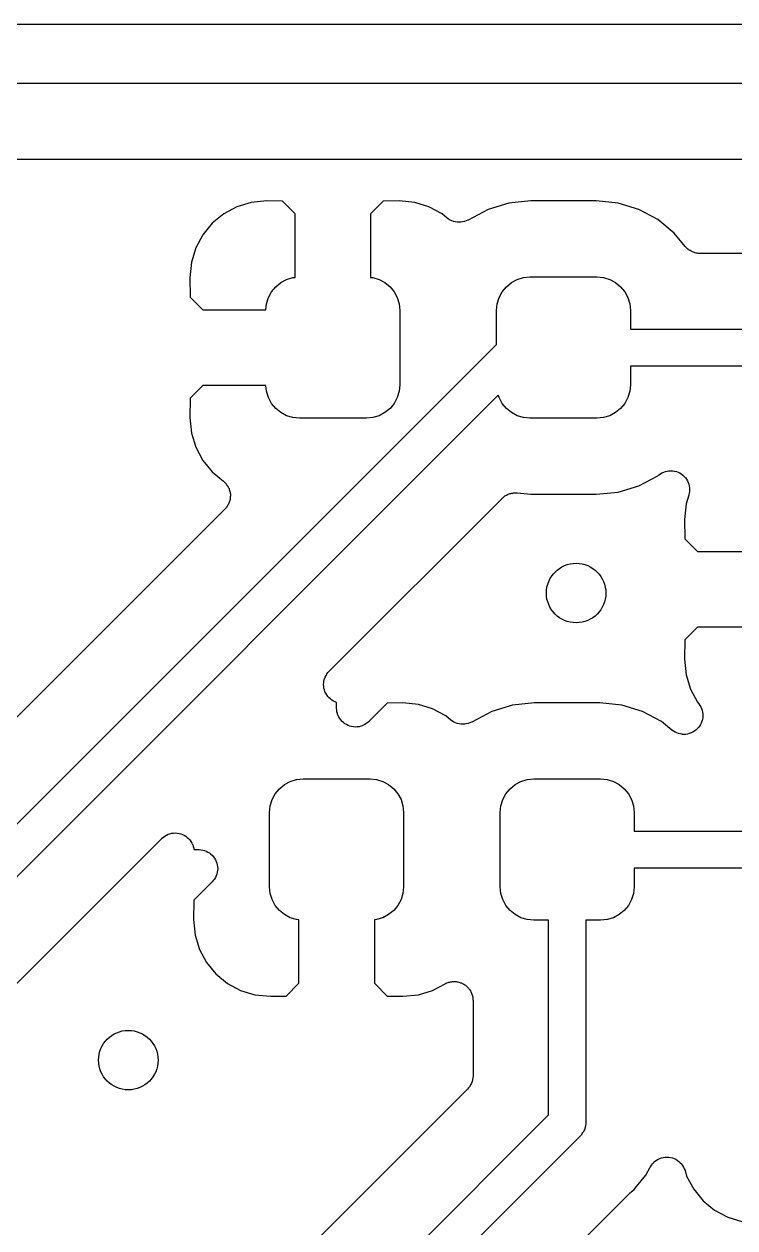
# Model space of a CAD drawing. Extents: x 103 to 213, y -152 to -90.
# Drawn here: x 188.1 to 192.88, y -98.42 to -90.33 of the extents above; entities that cross this region are included whole.
import ezdxf

# ---------------------------------------------------------------- set-up
doc = ezdxf.new("R2010")
doc.units = 0
doc.layers.add('BLACK', color=7, linetype='CONTINUOUS')

msp = doc.modelspace()

# ---------------------------------------------------------------- linework, layer by layer
at = {"layer": 'BLACK', "linetype": 'CONTINUOUS'}
for p, q in [((168.122, -90.325), (203.665, -90.325)), ((203.592, -90.725), (168.595, -90.725)), ((172.934, -91.233), (203.329, -91.233)), ((189.625, -91.5244), (189.53, -91.5534)), ((189.73, -91.514), (189.625, -91.5244)), ((189.836, -91.516), (189.73, -91.514)), ((189.921, -91.6014), (189.836, -91.516)), ((190.514, -91.516), (190.429, -91.6014)), ((190.62, -91.514), (190.514, -91.516)), ((190.725, -91.5243), (190.62, -91.514)), ((190.82, -91.5534), (190.725, -91.5243)), ((191.357, -91.5287), (191.219, -91.5705)), ((191.506, -91.5139), (191.357, -91.5287)), ((191.944, -91.5139), (191.506, -91.5139)), ((192.093, -91.5287), (191.944, -91.5139)), ((192.231, -91.5705), (192.093, -91.5287)), ((189.441, -91.6006), (189.364, -91.6641)), ((189.53, -91.5534), (189.441, -91.6006)), ((189.921, -92.0279), (189.921, -91.6014)), ((190.429, -91.6014), (190.429, -92.0279)), ((190.909, -91.6006), (190.82, -91.5534)), ((190.943, -91.6289), (190.909, -91.6006)), ((191.219, -91.5705), (191.084, -91.6427)), ((192.359, -91.6385), (192.231, -91.5705)), ((189.364, -91.6641), (189.301, -91.7414)), ((190.953, -91.6355), (190.943, -91.6289)), ((190.963, -91.6421), (190.953, -91.6355)), ((190.963, -91.6423), (190.963, -91.6421)), ((190.964, -91.6427), (190.963, -91.6423)), ((190.975, -91.6472), (190.964, -91.6427)), ((190.986, -91.6518), (190.975, -91.6472)), ((190.986, -91.652), (190.986, -91.6518)), ((190.987, -91.6522), (190.986, -91.652)), ((190.998, -91.6545), (190.987, -91.6522)), ((191.01, -91.6569), (190.998, -91.6545)), ((191.011, -91.6571), (191.01, -91.6569)), ((191.01, -91.6569), (191.01, -91.6569)), ((191.023, -91.6571), (191.011, -91.6571)), ((191.035, -91.6572), (191.023, -91.6571)), ((191.036, -91.6571), (191.035, -91.6571)), ((191.035, -91.6571), (191.035, -91.6572)), ((191.047, -91.6549), (191.036, -91.6571)), ((191.059, -91.6527), (191.047, -91.6549)), ((191.06, -91.6524), (191.059, -91.6525)), ((191.059, -91.6525), (191.059, -91.6527)), ((191.071, -91.6479), (191.06, -91.6524)), ((191.082, -91.6435), (191.071, -91.6479)), ((191.083, -91.643), (191.082, -91.6435)), ((191.084, -91.6427), (191.083, -91.643)), ((191.083, -91.643), (191.083, -91.643)), ((191.083, -91.643), (191.083, -91.643)), ((192.47, -91.73), (192.359, -91.6385)), ((189.301, -91.7414), (189.253, -91.8297)), ((192.544, -91.8206), (192.47, -91.73)), ((189.253, -91.8297), (189.224, -91.9254)), ((192.548, -91.8245), (192.544, -91.8206)), ((192.552, -91.8289), (192.548, -91.8245)), ((192.557, -91.8333), (192.552, -91.8289)), ((192.562, -91.8381), (192.557, -91.8333)), ((192.567, -91.8412), (192.562, -91.8381)), ((192.571, -91.8448), (192.567, -91.8412)), ((192.577, -91.8481), (192.571, -91.8448)), ((192.583, -91.8519), (192.577, -91.8481)), ((192.588, -91.854), (192.583, -91.8519)), ((192.593, -91.8567), (192.588, -91.854)), ((189.224, -91.9254), (189.214, -92.0302)), ((192.599, -91.8588), (192.593, -91.8567)), ((192.605, -91.8614), (192.599, -91.8588)), ((192.611, -91.8625), (192.605, -91.8614)), ((192.616, -91.8642), (192.611, -91.8625)), ((192.623, -91.865), (192.616, -91.8642)), ((192.63, -91.8663), (192.623, -91.865)), ((192.635, -91.8664), (192.63, -91.8663)), ((192.641, -91.867), (192.635, -91.8664)), ((192.643, -91.867), (192.641, -91.867)), ((193.438, -91.867), (192.643, -91.867)), ((189.214, -92.0302), (189.216, -92.1608)), ((189.763, -92.125), (189.791, -92.0909)), ((189.791, -92.0909), (189.825, -92.0629)), ((189.825, -92.0629), (189.864, -92.0421)), ((189.864, -92.0421), (189.906, -92.0293)), ((189.906, -92.0293), (189.921, -92.0279)), ((190.429, -92.0279), (190.444, -92.0293)), ((190.444, -92.0293), (190.486, -92.0421)), ((190.486, -92.0421), (190.525, -92.0629)), ((190.525, -92.0629), (190.559, -92.0909)), ((190.559, -92.0909), (190.587, -92.125)), ((191.313, -92.125), (191.341, -92.0909)), ((191.341, -92.0909), (191.375, -92.0629)), ((191.375, -92.0629), (191.414, -92.0421)), ((191.414, -92.0421), (191.456, -92.0293)), ((191.456, -92.0293), (191.5, -92.025)), ((191.5, -92.025), (191.95, -92.025)), ((191.95, -92.025), (191.994, -92.0293)), ((191.994, -92.0293), (192.036, -92.0421)), ((192.036, -92.0421), (192.075, -92.0629)), ((192.075, -92.0629), (192.109, -92.0909)), ((192.109, -92.0909), (192.137, -92.125)), ((189.216, -92.1608), (189.301, -92.246)), ((189.729, -92.2061), (189.742, -92.1639)), ((189.742, -92.1639), (189.763, -92.125)), ((190.587, -92.125), (190.608, -92.1639)), ((190.608, -92.1639), (190.621, -92.2061)), ((191.279, -92.2061), (191.292, -92.1639)), ((191.292, -92.1639), (191.313, -92.125)), ((192.137, -92.125), (192.158, -92.1639)), ((192.158, -92.1639), (192.171, -92.2061)), ((189.301, -92.246), (189.725, -92.246)), ((189.725, -92.246), (189.729, -92.2061)), ((190.621, -92.2061), (190.625, -92.25)), ((190.625, -92.25), (190.625, -92.75)), ((191.275, -92.25), (191.279, -92.2061)), ((191.275, -92.4782), (191.275, -92.25)), ((192.171, -92.2061), (192.175, -92.25)), ((192.175, -92.25), (192.175, -92.375)), ((192.175, -92.375), (193.469, -92.375)), ((183.306, -100.447), (191.275, -92.4782)), ((193.423, -92.625), (192.175, -92.625)), ((192.175, -92.625), (192.175, -92.75)), ((191.287, -92.8196), (183.515, -100.592)), ((189.301, -92.754), (189.216, -92.8392)), ((189.725, -92.754), (189.301, -92.754)), ((189.729, -92.7939), (189.725, -92.754)), ((189.742, -92.8361), (189.729, -92.7939)), ((190.621, -92.7939), (190.608, -92.8361)), ((190.625, -92.75), (190.621, -92.7939)), ((191.292, -92.8361), (191.287, -92.8196)), ((192.171, -92.7939), (192.158, -92.8361)), ((192.175, -92.75), (192.171, -92.7939)), ((189.216, -92.8392), (189.214, -92.9698)), ((189.763, -92.875), (189.742, -92.8361)), ((189.791, -92.9091), (189.763, -92.875)), ((190.587, -92.875), (190.559, -92.9091)), ((190.608, -92.8361), (190.587, -92.875)), ((191.313, -92.875), (191.292, -92.8361)), ((191.341, -92.9091), (191.313, -92.875)), ((192.137, -92.875), (192.109, -92.9091)), ((192.158, -92.8361), (192.137, -92.875)), ((189.214, -92.9698), (189.224, -93.0746)), ((189.825, -92.9371), (189.791, -92.9091)), ((189.864, -92.9579), (189.825, -92.9371)), ((189.906, -92.9707), (189.864, -92.9579)), ((189.95, -92.975), (189.906, -92.9707)), ((190.4, -92.975), (189.95, -92.975)), ((190.444, -92.9707), (190.4, -92.975)), ((190.486, -92.9579), (190.444, -92.9707)), ((190.525, -92.9371), (190.486, -92.9579)), ((190.559, -92.9091), (190.525, -92.9371)), ((191.375, -92.9371), (191.341, -92.9091)), ((191.414, -92.9579), (191.375, -92.9371)), ((191.456, -92.9707), (191.414, -92.9579)), ((191.5, -92.975), (191.456, -92.9707)), ((191.95, -92.975), (191.5, -92.975)), ((191.994, -92.9707), (191.95, -92.975)), ((192.036, -92.9579), (191.994, -92.9707)), ((192.075, -92.9371), (192.036, -92.9579)), ((192.109, -92.9091), (192.075, -92.9371)), ((189.224, -93.0746), (189.253, -93.1703)), ((189.253, -93.1703), (189.301, -93.2586)), ((189.301, -93.2586), (189.364, -93.3359)), ((189.364, -93.3359), (189.44, -93.398)), ((192.231, -93.4295), (192.359, -93.3615)), ((192.359, -93.3615), (192.365, -93.3561)), ((192.365, -93.3561), (192.366, -93.3552)), ((192.366, -93.3551), (192.367, -93.3549)), ((192.366, -93.3552), (192.366, -93.3551)), ((192.366, -93.3551), (192.366, -93.3551)), ((192.367, -93.3549), (192.377, -93.3482)), ((192.377, -93.3482), (192.387, -93.3416)), ((192.387, -93.3414), (192.399, -93.337)), ((192.387, -93.3415), (192.387, -93.3414)), ((192.387, -93.3416), (192.387, -93.3415)), ((192.399, -93.337), (192.41, -93.3323)), ((192.41, -93.3323), (192.422, -93.33)), ((192.41, -93.3323), (192.41, -93.3323)), ((192.41, -93.3323), (192.41, -93.3323)), ((192.422, -93.33), (192.434, -93.3277)), ((192.434, -93.3277), (192.435, -93.3277)), ((192.435, -93.3277), (192.435, -93.3277)), ((192.435, -93.3277), (192.447, -93.3278)), ((192.447, -93.3278), (192.459, -93.3279)), ((192.459, -93.3279), (192.459, -93.328)), ((192.459, -93.328), (192.46, -93.328)), ((192.46, -93.328), (192.472, -93.3305)), ((192.472, -93.3305), (192.484, -93.333)), ((192.484, -93.333), (192.484, -93.333)), ((192.484, -93.333), (192.484, -93.3331)), ((192.484, -93.3331), (192.495, -93.3378)), ((192.495, -93.3378), (192.506, -93.3426)), ((192.506, -93.3426), (192.507, -93.3427)), ((192.507, -93.3427), (192.507, -93.3427)), ((192.507, -93.3427), (192.516, -93.3494)), ((192.516, -93.3494), (192.527, -93.3565)), ((192.527, -93.3565), (192.527, -93.3566)), ((192.527, -93.3566), (192.527, -93.3567)), ((192.527, -93.3567), (192.535, -93.3651)), ((192.535, -93.3651), (192.544, -93.3741)), ((192.544, -93.3741), (192.544, -93.3742)), ((192.544, -93.3742), (192.545, -93.3743)), ((192.545, -93.3743), (192.551, -93.3843)), ((192.551, -93.3843), (192.558, -93.3948)), ((189.44, -93.398), (189.441, -93.3991)), ((189.441, -93.3991), (189.445, -93.4033)), ((189.445, -93.4033), (189.449, -93.407)), ((189.449, -93.407), (189.454, -93.4121)), ((189.454, -93.4121), (189.458, -93.4169)), ((189.458, -93.4169), (189.461, -93.4217)), ((189.461, -93.4217), (189.465, -93.4262)), ((189.465, -93.4262), (189.468, -93.4321)), ((189.468, -93.4321), (189.472, -93.4376)), ((189.472, -93.4376), (189.474, -93.443)), ((189.474, -93.443), (189.477, -93.4482)), ((189.477, -93.4482), (189.479, -93.4545)), ((189.479, -93.4545), (189.481, -93.4607)), ((189.481, -93.4607), (189.482, -93.4664)), ((189.482, -93.4664), (189.484, -93.4719)), ((189.484, -93.4719), (189.484, -93.4785)), ((191.944, -93.4861), (192.093, -93.4713)), ((192.093, -93.4713), (192.231, -93.4295)), ((192.558, -93.3948), (192.558, -93.3949)), ((192.558, -93.3949), (192.558, -93.395)), ((192.558, -93.395), (192.563, -93.4062)), ((192.563, -93.4062), (192.567, -93.4177)), ((192.567, -93.4177), (192.567, -93.4178)), ((192.567, -93.4178), (192.568, -93.418)), ((192.568, -93.418), (192.57, -93.4299)), ((192.57, -93.4299), (192.572, -93.442)), ((192.572, -93.4671), (192.57, -93.4791)), ((192.572, -93.442), (192.572, -93.4422)), ((192.572, -93.4422), (192.572, -93.4423)), ((192.572, -93.4423), (192.572, -93.4542)), ((192.572, -93.4542), (192.572, -93.4668)), ((192.572, -93.4668), (192.572, -93.4669)), ((192.572, -93.4669), (192.572, -93.4671)), ((189.473, -93.5508), (189.471, -93.5569)), ((189.476, -93.5449), (189.473, -93.5508)), ((189.478, -93.5394), (189.476, -93.5449)), ((189.48, -93.5341), (189.478, -93.5394)), ((189.482, -93.5276), (189.48, -93.5341)), ((189.484, -93.5212), (189.482, -93.5276)), ((189.484, -93.4785), (189.486, -93.485)), ((189.485, -93.5098), (189.484, -93.5155)), ((189.484, -93.5155), (189.484, -93.5212)), ((189.486, -93.4966), (189.485, -93.5032)), ((189.485, -93.5032), (189.485, -93.5098)), ((189.486, -93.485), (189.486, -93.4908)), ((189.486, -93.4908), (189.486, -93.4966)), ((190.15, -94.6752), (191.312, -93.5136)), ((191.312, -93.5136), (191.313, -93.5123)), ((191.313, -93.5123), (191.317, -93.5088)), ((191.317, -93.5088), (191.321, -93.5049)), ((191.321, -93.5049), (191.327, -93.5011)), ((191.327, -93.5011), (191.332, -93.4969)), ((191.332, -93.4969), (191.337, -93.4943)), ((191.337, -93.4943), (191.342, -93.4912)), ((191.342, -93.4912), (191.348, -93.4886)), ((191.348, -93.4886), (191.354, -93.4854)), ((191.354, -93.4854), (191.36, -93.4839)), ((191.36, -93.4839), (191.365, -93.4818)), ((191.365, -93.4818), (191.371, -93.4804)), ((191.371, -93.4804), (191.378, -93.4785)), ((191.378, -93.4785), (191.384, -93.478)), ((191.384, -93.478), (191.389, -93.477)), ((191.389, -93.477), (191.396, -93.477)), ((191.396, -93.477), (191.403, -93.4764)), ((191.403, -93.4764), (191.408, -93.477)), ((191.408, -93.477), (191.414, -93.477)), ((191.414, -93.477), (191.506, -93.4861)), ((191.506, -93.4861), (191.944, -93.4861)), ((192.549, -93.5504), (192.539, -93.6552)), ((192.567, -93.4911), (192.549, -93.5504)), ((192.57, -93.4791), (192.567, -93.4911)), ((189.449, -93.5859), (182.969, -100.066)), ((189.453, -93.5815), (189.449, -93.5859)), ((189.457, -93.5774), (189.453, -93.5815)), ((189.46, -93.5719), (189.457, -93.5774)), ((189.465, -93.5668), (189.46, -93.5719)), ((189.467, -93.5617), (189.465, -93.5668)), ((189.471, -93.5569), (189.467, -93.5617)), ((192.539, -93.6552), (192.541, -93.7858)), ((192.541, -93.7858), (192.626, -93.871)), ((192.626, -93.871), (193.05, -93.871)), ((192.626, -94.379), (192.541, -94.4642)), ((193.05, -94.379), (192.626, -94.379)), ((192.541, -94.4642), (192.539, -94.5948)), ((192.539, -94.5948), (192.549, -94.6996)), ((190.135, -94.694), (190.142, -94.6846)), ((190.142, -94.6846), (190.15, -94.6752)), ((190.113, -94.7641), (190.114, -94.752)), ((190.113, -94.7643), (190.113, -94.7641)), ((190.113, -94.7646), (190.113, -94.7643)), ((190.114, -94.7766), (190.113, -94.7646)), ((190.114, -94.752), (190.115, -94.7399)), ((190.115, -94.7395), (190.119, -94.7277)), ((190.115, -94.7397), (190.115, -94.7395)), ((190.115, -94.7399), (190.115, -94.7397)), ((190.119, -94.7277), (190.123, -94.7162)), ((190.123, -94.7158), (190.129, -94.7049)), ((190.123, -94.716), (190.123, -94.7158)), ((190.123, -94.7162), (190.123, -94.716)), ((190.129, -94.7049), (190.134, -94.6944)), ((190.134, -94.6942), (190.135, -94.694)), ((190.134, -94.6944), (190.134, -94.6942)), ((192.549, -94.6996), (192.578, -94.7953)), ((190.115, -94.7888), (190.114, -94.7766)), ((190.115, -94.789), (190.115, -94.7888)), ((190.115, -94.7892), (190.115, -94.789)), ((190.119, -94.8009), (190.115, -94.7892)), ((190.122, -94.8126), (190.119, -94.8009)), ((190.122, -94.8128), (190.122, -94.8126)), ((190.122, -94.813), (190.122, -94.8128)), ((190.128, -94.8238), (190.122, -94.813)), ((190.134, -94.8345), (190.128, -94.8238)), ((190.134, -94.8347), (190.134, -94.8345)), ((190.134, -94.8349), (190.134, -94.8347)), ((190.141, -94.8444), (190.134, -94.8349)), ((190.149, -94.8539), (190.141, -94.8444)), ((192.578, -94.7953), (192.626, -94.8836)), ((190.149, -94.854), (190.149, -94.8539)), ((190.149, -94.8542), (190.149, -94.854)), ((190.159, -94.862), (190.149, -94.8542)), ((190.168, -94.8698), (190.159, -94.862)), ((190.168, -94.8699), (190.168, -94.8698)), ((190.168, -94.87), (190.168, -94.8699)), ((190.179, -94.8758), (190.168, -94.87)), ((190.19, -94.8817), (190.179, -94.8758)), ((190.19, -94.8818), (190.19, -94.8817)), ((190.19, -94.8819), (190.19, -94.8818)), ((190.2, -94.885), (190.19, -94.8819)), ((190.2, -94.9237), (190.2, -94.885)), ((190.201, -94.9359), (190.2, -94.9237)), ((190.539, -94.891), (190.417, -95.0136)), ((190.645, -94.889), (190.539, -94.891)), ((190.75, -94.8993), (190.645, -94.889)), ((190.845, -94.9284), (190.75, -94.8993)), ((190.934, -94.9756), (190.845, -94.9284)), ((191.382, -94.9037), (191.244, -94.9455)), ((191.531, -94.8889), (191.382, -94.9037)), ((191.969, -94.8889), (191.531, -94.8889)), ((192.118, -94.9037), (191.969, -94.8889)), ((192.256, -94.9455), (192.118, -94.9037)), ((192.626, -94.8836), (192.633, -94.8929)), ((192.633, -94.8929), (192.634, -94.8943)), ((192.634, -94.8943), (192.641, -94.9051)), ((192.641, -94.9051), (192.648, -94.915)), ((192.648, -94.915), (192.648, -94.9151)), ((192.648, -94.9151), (192.648, -94.9151)), ((192.648, -94.9151), (192.653, -94.9269)), ((192.653, -94.9269), (192.657, -94.938)), ((190.202, -94.948), (190.201, -94.9359)), ((190.202, -94.9482), (190.202, -94.948)), ((190.202, -94.9484), (190.202, -94.9482)), ((190.206, -94.9601), (190.202, -94.9484)), ((190.209, -94.9717), (190.206, -94.9601)), ((190.21, -94.9719), (190.209, -94.9717)), ((190.21, -94.9721), (190.21, -94.9719)), ((190.215, -94.9829), (190.21, -94.9721)), ((190.221, -94.9937), (190.215, -94.9829)), ((190.221, -94.9938), (190.221, -94.9937)), ((190.221, -94.994), (190.221, -94.9938)), ((190.229, -95.0034), (190.221, -94.994)), ((190.237, -95.0129), (190.229, -95.0034)), ((190.968, -95.0039), (190.934, -94.9756)), ((190.978, -95.0105), (190.968, -95.0039)), ((190.988, -95.0171), (190.978, -95.0105)), ((191.244, -94.9455), (191.109, -95.0177)), ((192.384, -95.0135), (192.256, -94.9455)), ((192.656, -95.0115), (192.651, -95.0239)), ((192.659, -94.9995), (192.656, -95.0114)), ((192.656, -95.0114), (192.656, -95.0115)), ((192.656, -95.0115), (192.656, -95.0115)), ((192.657, -94.938), (192.657, -94.9381)), ((192.657, -94.9381), (192.657, -94.9381)), ((192.657, -94.9381), (192.659, -94.9513)), ((192.659, -94.9513), (192.662, -94.9624)), ((192.661, -94.9873), (192.659, -94.9995)), ((192.662, -94.9625), (192.661, -94.9756)), ((192.661, -94.9756), (192.661, -94.9872)), ((192.661, -94.9872), (192.661, -94.9872)), ((192.661, -94.9872), (192.661, -94.9873)), ((192.662, -94.9624), (192.662, -94.9624)), ((192.662, -94.9624), (192.662, -94.9625)), ((190.237, -95.0131), (190.237, -95.0129)), ((190.237, -95.0132), (190.237, -95.0131)), ((190.246, -95.0209), (190.237, -95.0132)), ((190.256, -95.0288), (190.246, -95.0209)), ((190.256, -95.0289), (190.256, -95.0288)), ((190.256, -95.029), (190.256, -95.0289)), ((190.267, -95.0348), (190.256, -95.029)), ((190.277, -95.0407), (190.267, -95.0348)), ((190.278, -95.0407), (190.277, -95.0407)), ((190.278, -95.0408), (190.278, -95.0407)), ((190.289, -95.0444), (190.278, -95.0408)), ((190.301, -95.0481), (190.289, -95.0444)), ((190.301, -95.0482), (190.301, -95.0481)), ((190.301, -95.0481), (190.301, -95.0481)), ((190.314, -95.0494), (190.301, -95.0482)), ((190.326, -95.0507), (190.314, -95.0494)), ((190.338, -95.0496), (190.326, -95.0507)), ((190.326, -95.0507), (190.326, -95.0507)), ((190.326, -95.0507), (190.326, -95.0507)), ((190.35, -95.0486), (190.338, -95.0496)), ((190.351, -95.0485), (190.35, -95.0486)), ((190.362, -95.0451), (190.351, -95.0485)), ((190.351, -95.0485), (190.351, -95.0485)), ((190.374, -95.0417), (190.362, -95.0451)), ((190.375, -95.0415), (190.374, -95.0416)), ((190.374, -95.0416), (190.374, -95.0417)), ((190.385, -95.0359), (190.375, -95.0415)), ((190.396, -95.0303), (190.385, -95.0359)), ((190.397, -95.03), (190.396, -95.0301)), ((190.396, -95.0301), (190.396, -95.0303)), ((190.406, -95.0224), (190.397, -95.03)), ((190.416, -95.0148), (190.406, -95.0224)), ((190.417, -95.0136), (190.416, -95.0145)), ((190.416, -95.0145), (190.416, -95.0145)), ((190.416, -95.0145), (190.416, -95.0145)), ((190.416, -95.0145), (190.416, -95.0148)), ((190.988, -95.0173), (190.988, -95.0171)), ((190.989, -95.0177), (190.988, -95.0173)), ((191, -95.0222), (190.989, -95.0177)), ((191.011, -95.0268), (191, -95.0222)), ((191.011, -95.027), (191.011, -95.0268)), ((191.012, -95.0272), (191.011, -95.027)), ((191.023, -95.0295), (191.012, -95.0272)), ((191.035, -95.0319), (191.023, -95.0295)), ((191.036, -95.0321), (191.035, -95.0319)), ((191.035, -95.0319), (191.035, -95.0319)), ((191.048, -95.0321), (191.036, -95.0321)), ((191.06, -95.0322), (191.048, -95.0321)), ((191.061, -95.0321), (191.06, -95.0321)), ((191.06, -95.0321), (191.06, -95.0322)), ((191.072, -95.0299), (191.061, -95.0321)), ((191.084, -95.0277), (191.072, -95.0299)), ((191.085, -95.0274), (191.084, -95.0275)), ((191.084, -95.0275), (191.084, -95.0277)), ((191.096, -95.0229), (191.085, -95.0274)), ((191.107, -95.0185), (191.096, -95.0229)), ((191.108, -95.018), (191.107, -95.0185)), ((191.109, -95.0177), (191.108, -95.018)), ((191.108, -95.018), (191.108, -95.018)), ((191.108, -95.018), (191.108, -95.018)), ((192.454, -95.0717), (192.384, -95.0135)), ((192.464, -95.0783), (192.454, -95.0717)), ((192.475, -95.0854), (192.464, -95.0783)), ((192.486, -95.0899), (192.475, -95.0854)), ((192.475, -95.0854), (192.475, -95.0854)), ((192.475, -95.0854), (192.475, -95.0854)), ((192.498, -95.0949), (192.486, -95.0899)), ((192.583, -95.0906), (192.571, -95.0952)), ((192.594, -95.0859), (192.583, -95.0906)), ((192.604, -95.0791), (192.594, -95.0858)), ((192.594, -95.0858), (192.594, -95.0858)), ((192.594, -95.0858), (192.594, -95.0859)), ((192.615, -95.0722), (192.604, -95.0791)), ((192.624, -95.0633), (192.615, -95.0722)), ((192.615, -95.0722), (192.615, -95.0722)), ((192.615, -95.0722), (192.615, -95.0722)), ((192.633, -95.0548), (192.624, -95.0633)), ((192.639, -95.0448), (192.633, -95.0547)), ((192.633, -95.0547), (192.633, -95.0548)), ((192.633, -95.0548), (192.633, -95.0548)), ((192.647, -95.0343), (192.639, -95.0448)), ((192.651, -95.0239), (192.647, -95.0342)), ((192.647, -95.0342), (192.647, -95.0343)), ((192.647, -95.0343), (192.647, -95.0343)), ((192.498, -95.095), (192.498, -95.0949)), ((192.498, -95.0949), (192.498, -95.0949)), ((192.51, -95.0973), (192.498, -95.095)), ((192.522, -95.0998), (192.51, -95.0973)), ((192.522, -95.0999), (192.522, -95.0998)), ((192.522, -95.0998), (192.522, -95.0998)), ((192.534, -95.0999), (192.522, -95.0999)), ((192.547, -95.0999), (192.534, -95.0999)), ((192.559, -95.0977), (192.547, -95.0999)), ((192.547, -95.0999), (192.547, -95.0999)), ((192.547, -95.0999), (192.547, -95.0999)), ((192.571, -95.0952), (192.559, -95.0977)), ((192.571, -95.0952), (192.571, -95.0952)), ((192.571, -95.0952), (192.571, -95.0952)), ((189.889, -95.4171), (189.931, -95.4043)), ((189.931, -95.4043), (189.975, -95.4)), ((189.975, -95.4), (190.425, -95.4)), ((190.425, -95.4), (190.469, -95.4043)), ((190.469, -95.4043), (190.511, -95.4171)), ((191.439, -95.4171), (191.481, -95.4043)), ((191.481, -95.4043), (191.525, -95.4)), ((191.525, -95.4), (191.975, -95.4)), ((191.975, -95.4), (192.019, -95.4043)), ((192.019, -95.4043), (192.061, -95.4171)), ((189.788, -95.5), (189.816, -95.4659)), ((189.816, -95.4659), (189.85, -95.4379)), ((189.85, -95.4379), (189.889, -95.4171)), ((190.511, -95.4171), (190.55, -95.4379)), ((190.55, -95.4379), (190.584, -95.4659)), ((190.584, -95.4659), (190.612, -95.5)), ((191.338, -95.5), (191.366, -95.4659)), ((191.366, -95.4659), (191.4, -95.4379)), ((191.4, -95.4379), (191.439, -95.4171)), ((192.061, -95.4171), (192.1, -95.4379)), ((192.1, -95.4379), (192.134, -95.4659)), ((192.134, -95.4659), (192.162, -95.5)), ((189.754, -95.5811), (189.767, -95.5389)), ((189.767, -95.5389), (189.788, -95.5)), ((190.612, -95.5), (190.633, -95.5389)), ((190.633, -95.5389), (190.646, -95.5811)), ((191.304, -95.5811), (191.317, -95.5389)), ((191.317, -95.5389), (191.338, -95.5)), ((192.162, -95.5), (192.183, -95.5389)), ((192.183, -95.5389), (192.196, -95.5811)), ((189.75, -95.625), (189.754, -95.5811)), ((189.75, -96.125), (189.75, -95.625)), ((190.646, -95.5811), (190.65, -95.625)), ((190.65, -95.625), (190.65, -96.125)), ((191.3, -95.625), (191.304, -95.5811)), ((191.3, -96.125), (191.3, -95.625)), ((192.196, -95.5811), (192.2, -95.625)), ((192.2, -95.625), (192.2, -95.75)), ((184.06, -100.765), (189.025, -95.8)), ((189.025, -95.8), (189.026, -95.7991)), ((189.026, -95.7988), (189.036, -95.7911)), ((189.026, -95.7991), (189.026, -95.7988)), ((189.026, -95.7991), (189.026, -95.7991)), ((189.026, -95.7991), (189.026, -95.7991)), ((189.036, -95.7911), (189.045, -95.7835)), ((189.045, -95.7835), (189.046, -95.7834)), ((189.046, -95.7833), (189.057, -95.7776)), ((189.046, -95.7834), (189.046, -95.7833)), ((189.057, -95.7776), (189.067, -95.772)), ((189.067, -95.772), (189.068, -95.772)), ((189.068, -95.7719), (189.08, -95.7684)), ((189.068, -95.772), (189.068, -95.7719)), ((189.08, -95.7684), (189.091, -95.7651)), ((189.091, -95.7651), (189.091, -95.765)), ((189.091, -95.765), (189.092, -95.765)), ((189.092, -95.765), (189.104, -95.7639)), ((189.104, -95.7639), (189.116, -95.7628)), ((189.116, -95.7628), (189.116, -95.7628)), ((189.116, -95.7628), (189.116, -95.7628)), ((189.116, -95.7628), (189.129, -95.7641)), ((189.129, -95.7641), (189.141, -95.7654)), ((189.141, -95.7654), (189.141, -95.7655)), ((189.141, -95.7655), (189.141, -95.7655)), ((189.141, -95.7655), (189.153, -95.7691)), ((189.153, -95.7691), (189.164, -95.7727)), ((189.164, -95.7727), (189.164, -95.7728)), ((189.164, -95.7728), (189.165, -95.7729)), ((189.165, -95.7729), (189.175, -95.7787)), ((189.175, -95.7787), (189.186, -95.7845)), ((189.186, -95.7845), (189.186, -95.7847)), ((189.186, -95.7847), (189.186, -95.7848)), ((189.186, -95.7848), (189.196, -95.7926)), ((189.196, -95.7926), (189.205, -95.8003)), ((189.205, -95.8003), (189.205, -95.8005)), ((189.205, -95.8005), (189.205, -95.8006)), ((189.205, -95.8006), (189.213, -95.81)), ((189.213, -95.81), (189.221, -95.8195)), ((189.221, -95.8195), (189.221, -95.8197)), ((189.221, -95.8197), (189.221, -95.8199)), ((189.221, -95.8199), (189.227, -95.8308)), ((192.2, -95.75), (193.529, -95.75)), ((189.227, -95.8308), (189.232, -95.8414)), ((189.232, -95.8414), (189.232, -95.8416)), ((189.232, -95.8416), (189.233, -95.8418)), ((189.233, -95.8418), (189.236, -95.8538)), ((189.236, -95.8538), (189.24, -95.8651)), ((189.24, -95.8651), (189.24, -95.8654)), ((189.24, -95.8654), (189.24, -95.8656)), ((189.24, -95.8656), (189.241, -95.875)), ((189.241, -95.875), (189.274, -95.875)), ((189.274, -95.875), (189.275, -95.875)), ((189.275, -95.875), (189.275, -95.875)), ((189.275, -95.875), (189.275, -95.875)), ((189.275, -95.875), (189.276, -95.875)), ((189.276, -95.875), (189.288, -95.8764)), ((189.288, -95.8764), (189.3, -95.8777)), ((189.3, -95.8777), (189.3, -95.8778)), ((189.3, -95.8778), (189.3, -95.8778)), ((189.3, -95.8778), (189.312, -95.8814)), ((189.312, -95.8814), (189.323, -95.8851)), ((189.323, -95.8851), (189.324, -95.8852)), ((189.324, -95.8852), (189.324, -95.8853)), ((189.324, -95.8853), (189.334, -95.8911)), ((189.334, -95.8911), (189.345, -95.897)), ((189.345, -95.897), (189.345, -95.8971)), ((189.345, -95.8971), (189.345, -95.8972)), ((189.345, -95.8972), (189.355, -95.9049)), ((189.355, -95.9049), (189.364, -95.9128)), ((189.364, -95.9128), (189.364, -95.913)), ((189.364, -95.913), (189.364, -95.9131)), ((189.364, -95.9131), (189.372, -95.9225)), ((189.372, -95.9225), (189.38, -95.9321)), ((189.38, -95.9321), (189.38, -95.9323)), ((189.38, -95.9323), (189.38, -95.9325)), ((189.38, -95.9325), (189.386, -95.943)), ((189.386, -95.943), (189.391, -95.954)), ((189.391, -95.954), (189.391, -95.9542)), ((189.391, -95.9542), (189.391, -95.9544)), ((189.391, -95.9544), (189.395, -95.9658)), ((189.395, -95.9658), (189.398, -95.9778)), ((189.398, -95.9778), (189.398, -95.978)), ((189.398, -95.978), (189.398, -95.9782)), ((189.398, -95.9782), (189.4, -95.99)), ((189.385, -96.062), (189.379, -96.0727)), ((189.391, -96.0512), (189.385, -96.062)), ((189.395, -96.0391), (189.391, -96.0508)), ((189.391, -96.0508), (189.391, -96.051)), ((189.391, -96.051), (189.391, -96.0512)), ((189.398, -96.0275), (189.395, -96.0391)), ((189.399, -96.0147), (189.398, -96.0271)), ((189.398, -96.0271), (189.398, -96.0273)), ((189.398, -96.0273), (189.398, -96.0275)), ((189.401, -96.0029), (189.399, -96.0147)), ((189.4, -95.99), (189.401, -96.0024)), ((189.401, -96.0024), (189.401, -96.0027)), ((189.401, -96.0027), (189.401, -96.0029)), ((193.483, -96), (192.2, -96)), ((192.2, -96), (192.2, -96.125)), ((189.364, -96.0918), (189.241, -96.2142)), ((189.371, -96.0824), (189.364, -96.0918)), ((189.379, -96.073), (189.371, -96.0824)), ((189.379, -96.0727), (189.379, -96.0728)), ((189.379, -96.0728), (189.379, -96.073)), ((189.754, -96.1689), (189.75, -96.125)), ((190.65, -96.125), (190.646, -96.1689)), ((191.304, -96.1689), (191.3, -96.125)), ((192.2, -96.125), (192.196, -96.1689)), ((189.241, -96.2142), (189.239, -96.3448)), ((189.767, -96.2111), (189.754, -96.1689)), ((189.788, -96.25), (189.767, -96.2111)), ((190.633, -96.2111), (190.612, -96.25)), ((190.646, -96.1689), (190.633, -96.2111)), ((191.317, -96.2111), (191.304, -96.1689)), ((191.338, -96.25), (191.317, -96.2111)), ((192.183, -96.2111), (192.162, -96.25)), ((192.196, -96.1689), (192.183, -96.2111)), ((189.816, -96.2841), (189.788, -96.25)), ((189.85, -96.3121), (189.816, -96.2841)), ((190.584, -96.2841), (190.55, -96.3121)), ((190.612, -96.25), (190.584, -96.2841)), ((191.366, -96.2841), (191.338, -96.25)), ((191.4, -96.3121), (191.366, -96.2841)), ((192.134, -96.2841), (192.1, -96.3121)), ((192.162, -96.25), (192.134, -96.2841)), ((189.239, -96.3448), (189.249, -96.4496)), ((189.889, -96.3329), (189.85, -96.3121)), ((189.931, -96.3457), (189.889, -96.3329)), ((189.946, -96.3471), (189.931, -96.3457)), ((189.946, -96.7736), (189.946, -96.3471)), ((190.469, -96.3457), (190.454, -96.3471)), ((190.454, -96.3471), (190.454, -96.7736)), ((190.511, -96.3329), (190.469, -96.3457)), ((190.55, -96.3121), (190.511, -96.3329)), ((191.439, -96.3329), (191.4, -96.3121)), ((191.481, -96.3457), (191.439, -96.3329)), ((191.525, -96.35), (191.481, -96.3457)), ((191.625, -96.35), (191.525, -96.35)), ((191.625, -97.6582), (191.625, -96.35)), ((191.975, -96.35), (191.875, -96.35)), ((191.875, -96.35), (191.875, -97.7039)), ((192.019, -96.3457), (191.975, -96.35)), ((192.061, -96.3329), (192.019, -96.3457)), ((192.1, -96.3121), (192.061, -96.3329)), ((189.249, -96.4496), (189.278, -96.5453)), ((189.278, -96.5453), (189.326, -96.6336)), ((189.326, -96.6336), (189.389, -96.7109)), ((189.389, -96.7109), (189.466, -96.7744)), ((189.466, -96.7744), (189.555, -96.8216)), ((189.861, -96.859), (189.946, -96.7736)), ((190.454, -96.7736), (190.539, -96.859)), ((190.845, -96.8216), (190.93, -96.7763)), ((190.93, -96.7763), (190.932, -96.7755)), ((190.932, -96.7755), (190.937, -96.7733)), ((190.937, -96.7733), (190.942, -96.7705)), ((190.942, -96.7705), (190.949, -96.7687)), ((190.949, -96.7687), (190.955, -96.7663)), ((190.955, -96.7663), (190.961, -96.7652)), ((190.961, -96.7652), (190.966, -96.7635)), ((190.966, -96.7635), (190.973, -96.7629)), ((190.973, -96.7629), (190.979, -96.7618)), ((190.979, -96.7618), (190.985, -96.7618)), ((190.985, -96.7618), (190.991, -96.7613)), ((190.991, -96.7613), (190.997, -96.762)), ((190.997, -96.762), (191.004, -96.762)), ((191.004, -96.762), (191.01, -96.7633)), ((191.01, -96.7633), (191.016, -96.7639)), ((191.016, -96.7639), (191.022, -96.7658)), ((191.022, -96.7658), (191.028, -96.7671)), ((191.028, -96.7671), (191.034, -96.7695)), ((191.034, -96.7695), (191.039, -96.7712)), ((191.039, -96.7712), (191.045, -96.7743)), ((191.045, -96.7743), (191.051, -96.7769)), ((191.051, -96.7769), (191.056, -96.7802)), ((191.056, -96.7802), (191.061, -96.783)), ((191.061, -96.783), (191.066, -96.7871)), ((191.066, -96.7871), (191.071, -96.7908)), ((191.071, -96.7908), (191.076, -96.795)), ((189.555, -96.8216), (189.65, -96.8506)), ((189.65, -96.8506), (189.755, -96.861)), ((189.755, -96.861), (189.861, -96.859)), ((190.539, -96.859), (190.645, -96.861)), ((190.645, -96.861), (190.75, -96.8507)), ((190.75, -96.8507), (190.845, -96.8216)), ((191.076, -96.795), (191.08, -96.7988)), ((191.08, -96.7988), (191.084, -96.8038)), ((191.084, -96.8038), (191.089, -96.8085)), ((191.089, -96.8085), (191.092, -96.8134)), ((191.092, -96.8134), (191.096, -96.818)), ((191.096, -96.818), (191.099, -96.8238)), ((191.099, -96.8238), (191.102, -96.8292)), ((191.102, -96.8292), (191.105, -96.8347)), ((191.105, -96.8347), (191.107, -96.8399)), ((191.107, -96.8399), (191.109, -96.8461)), ((191.109, -96.8461), (191.112, -96.8522)), ((191.112, -96.8522), (191.113, -96.858)), ((191.113, -96.858), (191.115, -96.8636)), ((191.115, -96.8636), (191.115, -96.8701)), ((191.115, -96.8701), (191.116, -96.8765)), ((191.116, -96.8765), (191.116, -96.8824)), ((191.116, -96.8824), (191.117, -96.8883)), ((191.117, -96.8883), (191.117, -97.3952)), ((191.111, -97.4328), (191.107, -97.444)), ((191.114, -97.4216), (191.111, -97.4328)), ((191.116, -97.4087), (191.114, -97.4203)), ((191.114, -97.4203), (191.114, -97.4209)), ((191.114, -97.4209), (191.114, -97.4216)), ((191.117, -97.397), (191.116, -97.4087)), ((191.117, -97.3952), (191.117, -97.3956)), ((191.117, -97.3956), (191.117, -97.3956)), ((191.117, -97.3956), (191.117, -97.3957)), ((191.117, -97.3957), (191.117, -97.397)), ((191.08, -97.485), (186.795, -101.77)), ((191.087, -97.4759), (191.08, -97.485)), ((191.095, -97.4669), (191.087, -97.4759)), ((191.096, -97.4658), (191.095, -97.4664)), ((191.095, -97.4664), (191.095, -97.4669)), ((191.101, -97.4555), (191.096, -97.4658)), ((191.107, -97.4452), (191.101, -97.4555)), ((191.107, -97.444), (191.107, -97.4446)), ((191.107, -97.4446), (191.107, -97.4452)), ((186.968, -102.315), (191.625, -97.6582)), ((191.866, -97.7581), (191.857, -97.7754)), ((191.873, -97.7345), (191.866, -97.7581)), ((191.875, -97.7161), (191.873, -97.7345)), ((191.875, -97.7039), (191.876, -97.71)), ((191.876, -97.71), (191.875, -97.7161)), ((191.875, -97.7161), (191.875, -97.7161)), ((191.834, -97.8027), (187.113, -102.524)), ((191.839, -97.7988), (191.834, -97.8027)), ((191.843, -97.7941), (191.839, -97.7988)), ((191.854, -97.7798), (191.843, -97.7941)), ((191.843, -97.7941), (191.843, -97.7941)), ((191.857, -97.7754), (191.854, -97.7798)), ((192.309, -98.0071), (192.316, -97.997)), ((192.316, -97.997), (192.323, -97.987)), ((192.323, -97.9867), (192.332, -97.9783)), ((192.323, -97.9868), (192.323, -97.9867)), ((192.323, -97.987), (192.323, -97.9868)), ((192.332, -97.9783), (192.34, -97.9696)), ((192.34, -97.9696), (192.341, -97.9695)), ((192.341, -97.9694), (192.351, -97.9627)), ((192.341, -97.9695), (192.341, -97.9694)), ((192.351, -97.9627), (192.361, -97.956)), ((192.361, -97.956), (192.362, -97.9558)), ((192.361, -97.956), (192.361, -97.956)), ((192.362, -97.9558), (192.373, -97.9513)), ((192.373, -97.9513), (192.384, -97.9467)), ((192.384, -97.9467), (192.385, -97.9466)), ((192.384, -97.9467), (192.384, -97.9467)), ((192.385, -97.9466), (192.396, -97.9444)), ((192.396, -97.9444), (192.408, -97.942)), ((192.408, -97.942), (192.409, -97.942)), ((192.409, -97.942), (192.409, -97.942)), ((192.409, -97.942), (192.421, -97.9421)), ((192.421, -97.9421), (192.433, -97.9422)), ((192.433, -97.9422), (192.433, -97.9422)), ((192.433, -97.9422), (192.434, -97.9422)), ((192.434, -97.9422), (192.445, -97.9446)), ((192.445, -97.9446), (192.458, -97.9471)), ((192.458, -97.9471), (192.458, -97.9472)), ((192.458, -97.9472), (192.458, -97.9473)), ((192.458, -97.9473), (192.469, -97.9519)), ((192.469, -97.9519), (192.48, -97.9567)), ((192.48, -97.9567), (192.481, -97.9568)), ((192.481, -97.9568), (192.481, -97.9569)), ((192.481, -97.9569), (192.491, -97.9637)), ((192.491, -97.9637), (192.501, -97.9705)), ((192.501, -97.9705), (192.501, -97.9707)), ((192.501, -97.9707), (192.501, -97.9708)), ((192.501, -97.9708), (192.51, -97.9795)), ((192.51, -97.9795), (192.518, -97.9881)), ((192.518, -97.9881), (192.519, -97.9883)), ((192.519, -97.9883), (192.519, -97.9885)), ((192.519, -97.9885), (192.525, -97.9986)), ((192.525, -97.9986), (192.532, -98.0087)), ((192.216, -98.1404), (192.279, -98.0634)), ((192.279, -98.0634), (192.308, -98.0086)), ((192.308, -98.0086), (192.309, -98.0075)), ((192.309, -98.0075), (192.309, -98.0071)), ((192.309, -98.0075), (192.309, -98.0075)), ((192.309, -98.0075), (192.309, -98.0075)), ((192.532, -98.0087), (192.532, -98.0089)), ((192.532, -98.0089), (192.532, -98.0091)), ((192.532, -98.0091), (192.537, -98.0203)), ((192.537, -98.0203), (192.542, -98.0316)), ((192.542, -98.0316), (192.553, -98.0703)), ((192.553, -98.0703), (192.601, -98.1586)), ((192.18, -98.1756), (192.2, -98.1598)), ((192.2, -98.1598), (192.216, -98.1404)), ((192.216, -98.1404), (192.216, -98.1404)), ((192.601, -98.1586), (192.664, -98.2359)), ((191.045, -99.3102), (192.171, -98.184)), ((192.171, -98.184), (192.172, -98.1827)), ((192.172, -98.1827), (192.177, -98.1794)), ((192.177, -98.1794), (192.18, -98.1756)), ((192.664, -98.2359), (192.741, -98.2994)), ((192.741, -98.2994), (192.83, -98.3466)), ((192.83, -98.3466), (192.925, -98.3756))]:
    msp.add_line(p, q, dxfattribs=at)
at = {"layer": 'BLACK'}
for centre in [(191.81, -94.15), (188.8, -97.29)]:
    msp.add_circle(centre, 0.2, dxfattribs=at)

doc.saveas('drawing.dxf')
